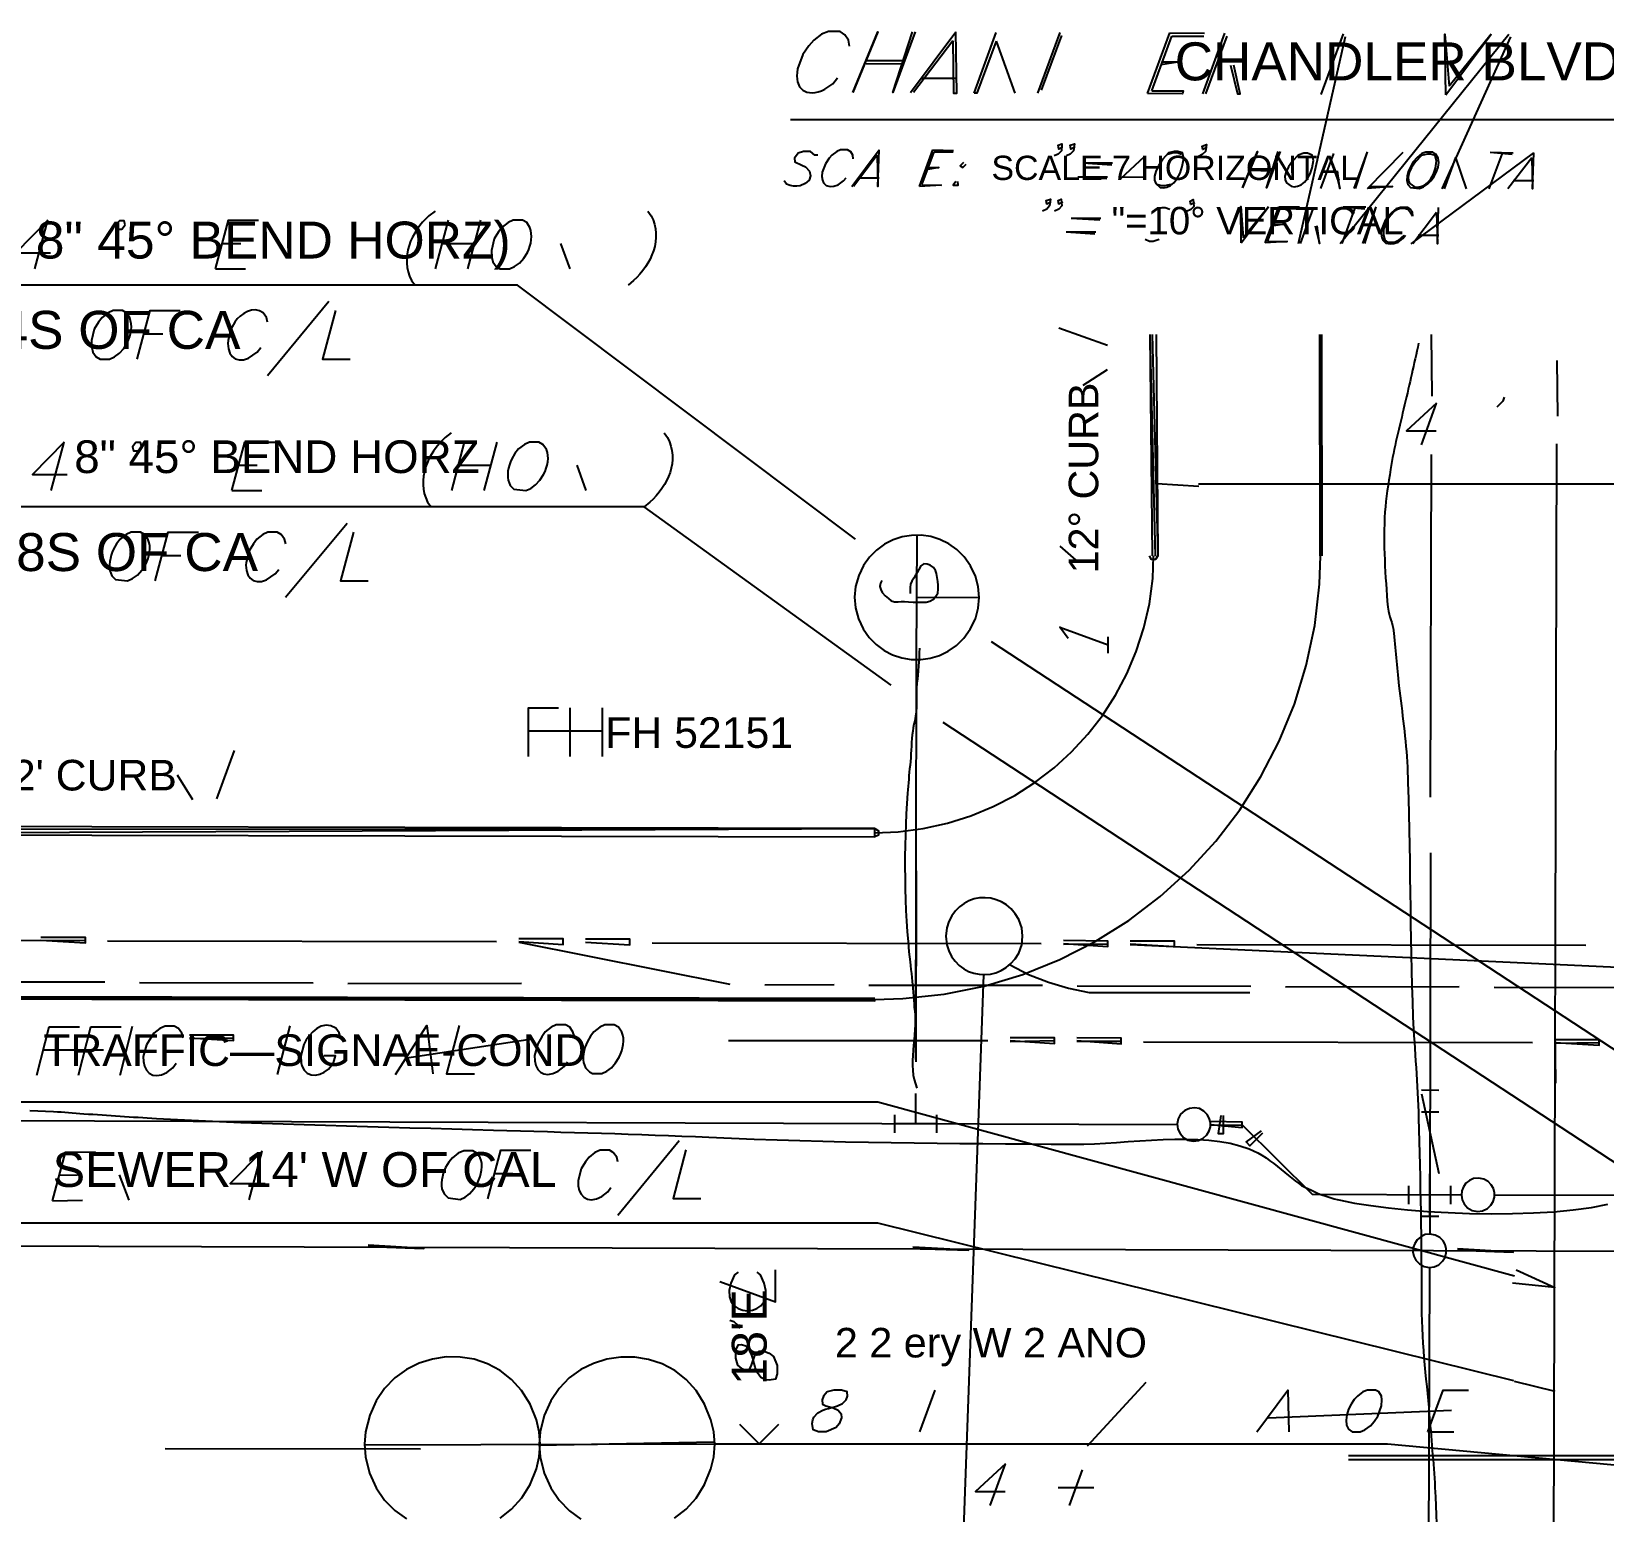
# Model space of a CAD drawing. Header units: feet. Extents: x 13 to 426, y 12 to 285.
# Drawn here: x 65.8 to 122.4, y 181.1 to 234.3 of the extents above; entities that cross this region are included whole.
import ezdxf
from ezdxf.enums import TextEntityAlignment as Align

# ---------------------------------------------------------------- set-up
doc = ezdxf.new("R2010")
doc.units = ezdxf.units.FT
doc.layers.add('ANOTACION', color=8, linetype='CONTINUOUS')
doc.layers.add('EJE_VIA', color=7, linetype='CONTINUOUS')
doc.styles.add('CAD_TEXT', font='Arial')

msp = doc.modelspace()

# ---------------------------------------------------------------- linework, layer by layer
at = {"layer": 'EJE_VIA'}
for p, q in [((97.433, 232.15), (99.067, 234.333)), ((99.717, 232.133), (100.517, 234.317)), ((102.017, 232.133), (102.817, 234.317)), ((105.967, 232.117), (106.767, 234.3)), ((106.767, 234.3), (108.017, 234.283)), ((107.95, 232.1), (108.75, 234.283)), ((112.217, 232.083), (113.017, 234.267)), ((98.95, 234.017), (97.533, 232.15)), ((100.517, 234), (101.183, 232.133)), ((102.15, 232.233), (102.883, 234.2)), ((106.117, 232.217), (106.833, 234.183)), ((106.833, 234.183), (107.983, 234.183)), ((108.817, 234.183), (108.05, 232.1)), ((111.4, 226.717), (113.083, 234.167)), ((112.9, 226.717), (118.967, 234.25)), ((116.567, 228.683), (119.033, 234.15)), ((116.7, 232.067), (118.333, 234.25)), ((118.333, 234.25), (116.817, 232.383)), ((95.833, 233.2), (97.083, 233.183)), ((95.867, 233.3), (97.117, 233.3)), ((97.833, 232.667), (99.083, 232.667)), ((93.117, 231.184), (154.017, 231.184)), ((95.317, 228.767), (96.3, 230.083)), ((96.233, 229.9), (95.383, 228.767)), ((97.75, 228.767), (98.233, 230.083)), ((97.833, 228.833), (98.283, 230.017)), ((98.233, 230.083), (98.983, 230.067)), ((98.283, 230.017), (98.967, 230.017)), ((105, 229.05), (105.85, 229.85)), ((112.65, 229.95), (112.183, 228.7)), ((113.867, 230.017), (113.383, 228.7)), ((113.867, 230.017), (113.433, 228.7)), ((113.883, 228.7), (115.167, 230)), ((115.45, 226.7), (119.867, 229.983)), ((117.05, 229.817), (116.633, 228.683)), ((117.05, 229.817), (117.433, 228.683)), ((118.717, 229.933), (118.25, 228.683)), ((118.3, 230), (119.117, 229.983)), ((118.3, 230), (119.083, 229.933)), ((119.8, 229.8), (118.933, 228.683)), ((103.633, 229.617), (104.7, 229.617)), ((103.633, 229.617), (104.683, 229.55)), ((109.667, 229.35), (110.417, 229.333)), ((109.7, 229.4), (110.45, 229.4)), ((95.55, 229.083), (96.3, 229.083)), ((103.45, 229.117), (104.517, 229.117)), ((103.45, 229.117), (104.5, 229.05)), ((105.017, 229.117), (105.9, 229.1)), ((119.117, 228.983), (119.867, 228.983)), ((109.333, 226.734), (110.317, 228.034)), ((110.317, 228.034), (109.4, 226.917)), ((110.2, 226.734), (110.683, 228.034)), ((110.683, 228.034), (111.433, 228.034)), ((113, 228.034), (113.817, 228.034)), ((113, 228.034), (113.783, 227.967)), ((114.183, 228.034), (113.7, 226.717)), ((114.183, 228.034), (113.767, 226.717)), ((65.917, 225.8), (66.383, 227.55)), ((80.333, 225.8), (80.8, 227.55)), ((81.5, 225.8), (81.967, 227.55)), ((103.217, 227.633), (104.283, 227.633)), ((103.217, 227.633), (104.25, 227.567)), ((110.283, 226.784), (110.733, 227.984)), ((110.733, 227.984), (111.417, 227.967)), ((111.917, 227.967), (111.45, 226.717)), ((113.417, 227.967), (112.95, 226.717)), ((116.367, 227.834), (115.517, 226.7)), ((103.033, 227.133), (104.1, 227.133)), ((103.033, 227.133), (104.067, 227.067)), ((115.7, 227.017), (116.45, 227.017)), ((72.667, 226.717), (73.333, 226.717)), ((80.583, 226.717), (81.75, 226.717)), ((84.833, 226.717), (85.167, 225.8)), ((72.417, 225.8), (73.5, 225.8)), ((74.283, 221.967), (76.5, 224.633)), ((102.767, 223.683), (104.517, 223.05)), ((69.85, 223.467), (70.517, 223.467)), ((106.05, 223.433), (106.233, 215.464)), ((106.05, 223.433), (106.133, 215.466)), ((106.125, 223.435), (106.333, 215.467)), ((106.275, 223.434), (106.333, 215.467)), ((112.15, 223.433), (112.2, 215.466)), ((112.15, 223.433), (112.167, 215.467)), ((112.175, 223.434), (112.233, 215.467)), ((112.225, 223.433), (112.233, 215.467)), ((116.175, 223.434), (116.2, 221.216)), ((120.692, 222.501), (120.717, 220.499)), ((103.65, 221.617), (104.517, 222.183)), ((115.817, 219.467), (116.367, 220.967)), ((66.5, 217.817), (66.967, 219.567)), ((80.917, 217.817), (81.383, 219.567)), ((82.083, 217.817), (82.55, 219.567)), ((116.15, 206.783), (116.183, 219.117)), ((120.467, 131.033), (120.692, 219.5)), ((73.25, 218.733), (73.917, 218.733)), ((81.167, 218.733), (82.333, 218.733)), ((85.417, 218.733), (85.75, 217.817)), ((106.3, 218.073), (107.81, 217.98)), ((107.8, 218.067), (126.283, 218.067)), ((73, 217.817), (74.083, 217.817)), ((74.933, 213.983), (77.15, 216.65)), ((97.65, 211.733), (97.667, 216.217)), ((102.8, 215.817), (103.383, 215.317)), ((70.5, 215.483), (71.167, 215.483)), ((100.333, 212.383), (134, 190.333)), ((104.55, 211.967), (104.55, 212.55)), ((97.617, 197.333), (97.65, 211.733)), ((85.183, 208.25), (85.183, 210)), ((86.35, 208.25), (86.35, 210)), ((98.6, 209.483), (130.817, 188.35)), ((83.683, 209.167), (86.35, 209.167)), ((72.467, 206.717), (73.1, 208.467)), ((71.033, 207.583), (71.583, 206.7)), ((38.517, 205.617), (96.15, 205.65)), ((51.033, 205.45), (96.15, 205.65)), ((97.633, 197.25), (97.65, 204.133)), ((63.732, 201.625), (67.735, 201.634)), ((68.533, 201.608), (82.534, 201.583)), ((83.332, 201.558), (90.934, 200.05)), ((88.133, 201.542), (102.134, 201.517)), ((102.933, 201.492), (104.534, 201.5)), ((105.332, 201.475), (143.25, 199.717)), ((107.733, 201.475), (121.734, 201.45)), ((99.167, 175.25), (100.067, 200.383)), ((62.183, 200.125), (68.434, 200.133)), ((69.683, 200.108), (75.934, 200.1)), ((77.183, 200.075), (83.434, 200.083)), ((92.183, 200.025), (94.684, 200.033)), ((95.933, 200.008), (102.184, 200.017)), ((103.433, 199.992), (109.684, 199.983)), ((110.933, 199.958), (117.184, 199.967)), ((118.433, 199.942), (128.434, 199.917)), ((51.033, 199.633), (96.15, 199.55)), ((51.033, 199.583), (96.15, 199.483)), ((68.983, 196.767), (69.433, 198.533)), ((71.482, 198.091), (73.068, 198.117)), ((74.65, 196.8), (75.1, 198.55)), ((79.3, 197.4), (83.818, 198.083)), ((120.625, 198.484), (120.65, 196.482)), ((66.217, 197.683), (68.383, 197.683)), ((90.883, 198.025), (100.217, 198.017)), ((101.015, 197.991), (102.618, 198.017)), ((103.416, 197.992), (105.017, 198)), ((105.816, 197.975), (119.817, 197.95)), ((120.615, 197.925), (122.218, 197.95)), ((97.617, 195.033), (97.617, 196.117)), ((115.817, 196.25), (116.45, 196.233)), ((115.817, 196.1), (116.45, 193.233)), ((96.867, 194.7), (96.867, 195.35)), ((98.383, 194.7), (98.383, 195.35)), ((115.817, 195.45), (116.45, 195.45)), ((52.283, 195.183), (107.033, 195)), ((96.867, 195.033), (98.383, 195.033)), ((108.233, 194.975), (109.367, 194.983)), ((109.367, 194.983), (111.883, 192.483)), ((86.9, 191.733), (89.1, 194.417)), ((73.633, 192.283), (74.1, 194.033)), ((66.783, 193.167), (67.45, 193.183)), ((68.95, 193.183), (69.3, 192.267)), ((82.45, 193.233), (83.117, 193.233)), ((116.117, 191.7), (116.117, 193.217)), ((111.883, 192.483), (117.25, 192.467)), ((115.367, 192.133), (115.367, 192.783)), ((116.883, 192.133), (116.883, 192.783)), ((118.45, 192.467), (123.55, 192.45)), ((66.55, 192.25), (67.633, 192.267)), ((115.8, 191.7), (116.45, 191.7)), ((58.3, 190.654), (175.117, 190.267)), ((115.967, 134.7), (116.117, 189.85)), ((103.8, 183.433), (105.917, 185.717)), ((119.157, 185.759), (120.617, 185.4)), ((97.767, 183.933), (98.317, 185.433)), ((110.3, 184.433), (116.9, 184.717)), ((116.05, 183.933), (116.983, 183.933)), ((70.6, 183.333), (79.8, 183.325)), ((77.782, 183.461), (90.351, 183.506)), ((84.066, 183.456), (90.35, 183.567)), ((100.3, 181.283), (100.85, 182.783)), ((113.2, 183.083), (137.4, 183.083)), ((113.2, 182.933), (137.4, 182.933)), ((103.15, 181.283), (103.617, 182.567)), ((102.75, 181.933), (104.033, 181.933))]:
    msp.add_line(p, q, dxfattribs=at)
for points in [[(95.233, 233.817), (95.2, 234.033), (95.067, 234.233), (94.9, 234.35), (94.483, 234.35), (94.233, 234.25), (93.95, 234.033), (93.767, 233.833), (93.55, 233.517), (93.367, 233), (93.348, 232.869), (93.343, 232.747), (93.35, 232.635), (93.368, 232.532), (93.44, 232.36), (93.553, 232.234), (93.705, 232.158), (93.89, 232.136), (93.995, 232.146), (94.107, 232.171), (94.225, 232.211), (94.35, 232.267), (94.633, 232.467), (94.8, 232.683)], [(95.35, 232.15), (96.25, 234.333), (95.35, 232.15)], [(97.6, 234.333), (96.8, 232.15), (97.5, 234.333)], [(98.95, 234.017), (98.983, 232.133), (99.1, 232.133), (99.067, 234.333)], [(100.517, 234), (99.817, 232.133), (99.717, 232.133)], [(116.7, 232.067), (116.667, 234.25), (116.817, 232.383)], [(106.5, 233.25), (107.117, 233.25), (106.45, 233.15)], [(108.95, 233.133), (109.2, 232.1), (109.3, 232.1), (109.067, 233.133)], [(106.117, 232.217), (107.25, 232.217), (107.217, 232.1), (105.967, 232.117)], [(102.9, 230.183), (102.767, 230.117), (102.75, 230.25), (102.883, 230.3), (102.867, 230.05), (102.75, 229.933), (102.6, 229.867)], [(103.35, 230.183), (103.2, 230.117), (103.183, 230.25), (103.333, 230.3), (103.3, 230.05), (103.183, 229.933), (103.05, 229.867)], [(94.1, 229.9), (93.983, 229.9), (93.833, 230.033), (93.583, 230.033), (93.383, 229.967), (93.25, 229.783), (93.267, 229.65), (93.524, 229.539), (93.647, 229.47), (93.798, 229.314), (93.835, 229.151), (93.779, 228.998), (93.645, 228.873), (93.454, 228.795), (93.341, 228.779), (93.221, 228.781), (93.096, 228.804), (92.967, 228.85), (92.883, 228.967)], [(95.367, 229.767), (95.35, 229.9), (95.283, 230.017), (95.167, 230.083), (94.917, 230.083), (94.783, 230.033), (94.6, 229.9), (94.5, 229.783), (94.367, 229.583), (94.25, 229.283), (94.244, 229.13), (94.258, 229.001), (94.294, 228.899), (94.39, 228.799), (94.541, 228.766), (94.674, 228.783), (94.833, 228.833), (95.017, 228.967), (95.117, 229.083)], [(96.233, 229.9), (96.25, 228.767), (96.3, 230.083)], [(106.917, 230.033), (106.717, 229.983), (106.502, 229.738), (106.352, 229.514), (106.258, 229.313), (106.216, 229.138), (106.217, 228.991), (106.256, 228.873), (106.42, 228.734), (106.532, 228.718), (106.656, 228.74), (106.784, 228.801), (106.91, 228.905), (107.028, 229.053), (107.132, 229.248), (107.213, 229.49), (107.267, 229.783), (107.217, 229.983), (107.05, 230.033), (106.917, 230.033)], [(107.183, 229.917), (107.033, 229.983), (106.9, 229.983), (106.683, 229.917)], [(108.1, 230.167), (107.95, 230.1), (107.933, 230.217), (108.083, 230.283), (108.05, 230.033), (107.933, 229.917), (107.8, 229.85)], [(109.383, 228.717), (109.917, 230.033), (109.383, 228.717)], [(110.733, 230.033), (110.25, 228.717), (110.667, 230.033)], [(111.583, 229.967), (111.383, 229.9), (111.177, 229.679), (111.034, 229.478), (110.947, 229.297), (110.91, 229.14), (110.917, 229.007), (110.959, 228.901), (111.128, 228.775), (111.24, 228.759), (111.363, 228.777), (111.488, 228.831), (111.611, 228.923), (111.723, 229.053), (111.819, 229.225), (111.891, 229.44), (111.933, 229.7), (111.883, 229.9), (111.717, 229.967), (111.583, 229.967)], [(115.983, 230), (115.833, 229.95), (115.667, 229.817), (115.528, 229.654), (115.437, 229.502), (115.361, 229.331), (115.31, 229.155), (115.297, 228.988), (115.332, 228.844), (115.427, 228.736), (115.75, 228.7), (115.9, 228.75), (116.035, 228.849), (116.163, 228.977), (116.276, 229.126), (116.366, 229.29), (116.425, 229.46), (116.445, 229.629), (116.417, 229.789), (116.333, 229.933), (116.233, 230), (115.983, 230)], [(116.033, 229.933), (115.817, 229.883), (115.611, 229.655), (115.469, 229.449), (115.384, 229.266), (115.348, 229.108), (115.356, 228.976), (115.399, 228.872), (115.569, 228.754), (115.682, 228.742), (115.804, 228.764), (115.93, 228.821), (116.051, 228.914), (116.163, 229.046), (116.257, 229.217), (116.327, 229.429), (116.367, 229.683), (116.317, 229.883), (116.15, 229.933), (116.033, 229.933)], [(119.8, 229.8), (119.817, 228.683), (119.867, 229.983)], [(98.067, 229.45), (98.45, 229.45), (98.05, 229.383)], [(99.333, 229.633), (99.217, 229.517), (99.317, 229.45), (99.433, 229.567)], [(112.733, 229.333), (112.883, 228.7), (112.8, 229.333)], [(97.833, 228.833), (98.533, 228.817), (97.75, 228.767)], [(99.067, 228.95), (98.967, 228.817), (99.15, 228.817), (99.133, 228.95)], [(106.3, 228.85), (106.467, 228.8), (106.583, 228.8), (106.8, 228.85)], [(113.967, 228.767), (114.783, 228.767), (113.883, 228.7)], [(102.483, 228.2), (102.333, 228.133), (102.317, 228.267), (102.467, 228.317), (102.433, 228.067), (102.333, 227.95), (102.183, 227.883)], [(102.917, 228.2), (102.767, 228.133), (102.75, 228.267), (102.85, 228.317), (102.883, 228.067), (102.767, 227.95), (102.617, 227.883)], [(107.667, 228.184), (107.517, 228.117), (107.5, 228.234), (107.6, 228.3), (107.633, 228.05), (107.517, 227.934), (107.367, 227.867)], [(109.333, 226.734), (109.317, 228.05), (109.4, 226.917)], [(66.383, 227.55), (65.233, 226.383), (66.483, 226.383)], [(69.167, 227.383), (69.133, 227.533), (68.967, 227.533), (68.833, 227.383), (68.883, 227.233), (69.05, 227.233), (69.167, 227.383)], [(72.417, 225.8), (72.883, 227.55), (73.967, 227.55)], [(80.317, 227.883), (80.1, 227.717), (79.983, 227.606), (79.872, 227.487), (79.768, 227.361), (79.672, 227.228), (79.585, 227.089), (79.507, 226.945), (79.44, 226.796), (79.385, 226.643), (79.342, 226.488), (79.312, 226.331), (79.297, 226.172), (79.297, 226.012), (79.313, 225.853), (79.346, 225.694), (79.397, 225.538), (79.467, 225.383), (79.6, 225.217)], [(83.133, 227.55), (82.95, 227.467), (82.733, 227.3), (82.6, 227.133), (82.45, 226.883), (82.35, 226.467), (82.367, 226.217), (82.4, 226.05), (82.517, 225.883), (82.667, 225.8), (83, 225.8), (83.183, 225.883), (83.36, 226.011), (83.514, 226.183), (83.64, 226.388), (83.69, 226.499), (83.731, 226.614), (83.762, 226.73), (83.781, 226.847), (83.788, 226.962), (83.782, 227.075), (83.763, 227.184), (83.73, 227.286), (83.617, 227.467), (83.467, 227.55), (83.133, 227.55)], [(87.983, 227.883), (88.1, 227.717), (88.17, 227.562), (88.221, 227.406), (88.254, 227.247), (88.27, 227.088), (88.27, 226.929), (88.254, 226.77), (88.225, 226.612), (88.182, 226.457), (88.126, 226.304), (88.059, 226.155), (87.982, 226.011), (87.894, 225.872), (87.798, 225.739), (87.694, 225.613), (87.584, 225.494), (87.467, 225.383), (87.267, 225.217)], [(106.767, 227.934), (106.6, 228), (106.483, 228), (106.267, 227.934)], [(115.517, 227.7), (115.5, 227.834), (115.417, 227.95), (115.317, 228.017), (115.067, 228.017), (114.917, 227.967), (114.75, 227.834), (114.633, 227.717), (114.5, 227.517), (114.383, 227.217), (114.377, 227.061), (114.394, 226.932), (114.433, 226.831), (114.537, 226.732), (114.692, 226.701), (114.826, 226.718), (114.983, 226.767), (115.15, 226.9), (115.25, 227.017)], [(115.517, 227.7), (115.433, 227.834), (115.328, 227.935), (115.195, 227.973), (115.072, 227.972), (114.96, 227.937), (114.857, 227.874), (114.721, 227.74), (114.64, 227.633), (114.567, 227.517), (114.45, 227.217), (114.45, 227.017), (114.5, 226.834), (114.6, 226.767), (114.85, 226.767), (115, 226.834), (115.2, 227.017)], [(116.367, 227.834), (116.4, 226.7), (116.433, 228.017)], [(110.517, 227.417), (110.9, 227.417), (110.5, 227.35)], [(112, 227.35), (112.15, 226.717), (112.067, 227.35)], [(105.883, 226.867), (106.033, 226.8), (106.167, 226.8), (106.383, 226.867)], [(110.283, 226.784), (110.983, 226.784), (110.2, 226.734)], [(95.45, 216.067), (83.283, 225.217), (59.917, 225.217)], [(68.733, 224.3), (68.55, 224.217), (68.333, 224.05), (68.2, 223.883), (68.05, 223.633), (67.95, 223.217), (67.967, 222.967), (68, 222.8), (68.117, 222.633), (68.267, 222.55), (68.6, 222.55), (68.783, 222.633), (68.96, 222.761), (69.114, 222.933), (69.24, 223.138), (69.29, 223.249), (69.331, 223.364), (69.362, 223.48), (69.381, 223.597), (69.388, 223.712), (69.382, 223.825), (69.363, 223.934), (69.33, 224.036), (69.217, 224.217), (69.067, 224.3), (68.733, 224.3)], [(69.6, 222.55), (70.067, 224.3), (71.15, 224.3)], [(74.283, 223.883), (74.25, 224.05), (74.133, 224.217), (73.998, 224.295), (73.856, 224.325), (73.711, 224.314), (73.568, 224.269), (73.432, 224.197), (73.308, 224.104), (73.202, 223.997), (73.117, 223.883), (72.967, 223.633), (72.867, 223.217), (72.864, 223.114), (72.883, 222.928), (72.935, 222.772), (73.018, 222.651), (73.128, 222.568), (73.264, 222.527), (73.423, 222.532), (73.603, 222.586), (73.917, 222.8), (74.05, 222.967)], [(76.733, 224.3), (76.267, 222.55), (77.267, 222.55)], [(115.719, 223.125), (115.688, 222.982), (115.657, 222.84), (115.626, 222.701), (115.595, 222.563), (115.565, 222.426), (115.534, 222.29), (115.504, 222.154), (115.473, 222.018), (115.443, 221.883), (115.412, 221.747), (115.381, 221.61), (115.349, 221.472), (115.316, 221.332), (115.283, 221.191), (115.25, 221.048), (115.215, 220.902), (115.18, 220.755), (115.145, 220.608), (115.11, 220.462), (115.074, 220.315), (115.039, 220.169), (115.005, 220.023), (114.97, 219.878), (114.937, 219.732), (114.904, 219.587), (114.872, 219.442), (114.841, 219.297), (114.812, 219.152), (114.783, 219.008), (114.756, 218.864), (114.731, 218.719), (114.707, 218.576), (114.678, 218.389), (114.648, 218.198), (114.618, 218.003), (114.59, 217.808), (114.564, 217.613), (114.541, 217.423), (114.522, 217.237), (114.509, 217.059), (114.497, 216.842), (114.488, 216.624), (114.483, 216.407), (114.481, 216.19), (114.482, 215.973), (114.485, 215.756), (114.491, 215.539), (114.499, 215.324), (114.508, 215.108), (114.52, 214.894), (114.532, 214.68), (114.546, 214.467), (114.561, 214.255), (114.576, 214.043), (114.592, 213.834), (114.608, 213.625), (114.631, 213.476), (114.657, 213.376), (114.688, 213.274), (114.72, 213.172), (114.752, 213.069), (114.781, 212.967), (114.803, 212.866), (114.826, 212.684), (114.841, 212.555), (114.855, 212.427), (114.869, 212.3), (114.881, 212.175), (114.893, 212.05), (114.905, 211.926), (114.916, 211.802), (114.927, 211.679), (114.938, 211.555), (114.95, 211.431), (114.961, 211.306), (114.973, 211.18), (114.986, 211.053), (114.999, 210.925), (115.013, 210.794), (115.034, 210.611), (115.055, 210.428), (115.077, 210.245), (115.1, 210.064), (115.122, 209.883), (115.145, 209.702), (115.167, 209.521), (115.188, 209.34), (115.209, 209.158), (115.229, 208.977), (115.247, 208.794), (115.264, 208.611), (115.28, 208.426), (115.293, 208.24), (115.305, 208.053), (115.314, 207.864), (115.337, 207.298), (115.355, 206.733), (115.37, 206.168), (115.382, 205.604), (115.392, 205.041), (115.401, 204.478), (115.408, 203.915), (115.415, 203.354), (115.422, 202.792), (115.429, 202.231), (115.438, 201.67), (115.448, 201.11), (115.46, 200.549), (115.476, 199.989), (115.494, 199.429), (115.517, 198.869), (115.528, 198.642), (115.54, 198.415), (115.553, 198.188), (115.567, 197.96), (115.581, 197.733), (115.596, 197.505), (115.611, 197.277), (115.627, 197.049), (115.641, 196.822), (115.656, 196.594), (115.669, 196.366), (115.682, 196.138), (115.694, 195.91), (115.704, 195.683), (115.713, 195.455), (115.719, 195.228), (115.73, 194.805), (115.74, 194.383), (115.75, 193.961), (115.76, 193.539), (115.769, 193.117), (115.777, 192.696), (115.785, 192.274), (115.793, 191.852), (115.799, 191.43), (115.805, 191.007), (115.81, 190.584), (115.815, 190.161), (115.818, 189.737), (115.82, 189.312), (115.822, 188.886), (115.823, 188.459), (115.825, 188.193), (115.831, 187.926), (115.842, 187.66), (115.855, 187.394), (115.872, 187.13), (115.891, 186.866), (115.912, 186.603), (115.935, 186.342), (115.959, 186.082), (115.984, 185.823), (116.009, 185.567), (116.034, 185.312), (116.058, 185.059), (116.082, 184.809), (116.104, 184.56), (116.124, 184.315), (116.139, 184.138), (116.153, 183.963), (116.167, 183.789), (116.181, 183.618), (116.196, 183.447), (116.21, 183.277), (116.223, 183.108), (116.237, 182.94), (116.25, 182.771), (116.263, 182.604), (116.275, 182.436), (116.287, 182.267), (116.298, 182.099), (116.308, 181.929), (116.318, 181.759), (116.327, 181.587), (116.392, 179.989)], [(116.367, 220.967), (115.283, 219.967), (116.35, 219.967)], [(118.8, 221.183), (118.75, 221.033), (118.533, 220.817)], [(66.967, 219.567), (65.833, 218.4), (67.083, 218.4)], [(69.767, 219.4), (69.717, 219.55), (69.55, 219.55), (69.433, 219.4), (69.467, 219.25), (69.633, 219.25), (69.767, 219.4)], [(73, 217.817), (73.467, 219.567), (74.55, 219.567)], [(80.9, 219.9), (80.683, 219.733), (80.569, 219.622), (80.461, 219.503), (80.358, 219.376), (80.263, 219.243), (80.177, 219.103), (80.099, 218.959), (80.032, 218.81), (79.976, 218.657), (79.933, 218.501), (79.902, 218.344), (79.886, 218.185), (79.885, 218.026), (79.899, 217.867), (79.931, 217.709), (79.981, 217.553), (80.05, 217.4), (80.183, 217.233)], [(83.717, 219.567), (83.533, 219.483), (83.317, 219.317), (83.193, 219.157), (83.083, 218.961), (83.037, 218.853), (82.997, 218.741), (82.966, 218.627), (82.944, 218.514), (82.933, 218.401), (82.933, 218.293), (82.947, 218.189), (83.017, 218.006), (83.154, 217.866), (83.583, 217.817), (83.767, 217.9), (83.939, 218.028), (84.095, 218.199), (84.225, 218.401), (84.278, 218.51), (84.322, 218.623), (84.355, 218.738), (84.377, 218.854), (84.385, 218.969), (84.38, 219.082), (84.36, 219.191), (84.324, 219.295), (84.2, 219.483), (84.05, 219.567), (83.717, 219.567)], [(88.567, 219.9), (88.683, 219.733), (88.756, 219.576), (88.81, 219.417), (88.845, 219.257), (88.862, 219.098), (88.863, 218.939), (88.848, 218.782), (88.818, 218.626), (88.775, 218.473), (88.719, 218.323), (88.651, 218.176), (88.572, 218.033), (88.483, 217.895), (88.386, 217.762), (88.28, 217.635), (88.168, 217.514), (88.05, 217.4), (87.85, 217.233)], [(96.733, 210.817), (87.85, 217.233), (60.517, 217.233)], [(69.383, 216.317), (69.2, 216.233), (68.983, 216.067), (68.859, 215.907), (68.75, 215.711), (68.703, 215.603), (68.664, 215.491), (68.632, 215.377), (68.611, 215.264), (68.599, 215.152), (68.6, 215.043), (68.613, 214.939), (68.684, 214.756), (68.821, 214.616), (69.25, 214.567), (69.433, 214.65), (69.606, 214.778), (69.761, 214.949), (69.892, 215.151), (69.945, 215.26), (69.989, 215.373), (70.022, 215.488), (70.043, 215.604), (70.052, 215.719), (70.047, 215.832), (70.027, 215.941), (69.991, 216.045), (69.867, 216.233), (69.717, 216.317), (69.383, 216.317)], [(70.25, 214.567), (70.717, 216.317), (71.8, 216.317)], [(74.95, 215.9), (74.9, 216.067), (74.783, 216.233), (74.633, 216.317), (74.3, 216.317), (74.117, 216.233), (73.9, 216.067), (73.783, 215.9), (73.633, 215.65), (73.517, 215.233), (73.514, 215.13), (73.533, 214.945), (73.585, 214.789), (73.668, 214.668), (73.778, 214.585), (73.914, 214.544), (74.073, 214.548), (74.253, 214.603), (74.567, 214.817), (74.7, 214.983)], [(77.383, 216.317), (76.917, 214.567), (77.917, 214.567)], [(97.667, 213.983), (99.9, 213.967), (99.867, 214.367), (99.767, 214.733), (99.586, 215.11), (99.361, 215.431), (99.099, 215.695), (98.806, 215.905), (98.49, 216.06), (98.158, 216.162), (97.816, 216.21), (97.472, 216.206), (97.132, 216.15), (96.803, 216.044), (96.492, 215.886), (96.206, 215.679), (95.952, 215.423), (95.737, 215.118), (95.567, 214.766), (95.45, 214.367), (95.417, 213.983), (95.45, 213.6), (95.564, 213.197), (95.731, 212.842), (95.944, 212.534), (96.195, 212.276), (96.479, 212.067), (96.788, 211.909), (97.115, 211.8), (97.454, 211.743), (97.798, 211.738), (98.14, 211.785), (98.473, 211.885), (98.79, 212.039), (99.085, 212.246), (99.351, 212.509), (99.58, 212.826), (99.767, 213.2), (99.867, 213.583), (99.9, 213.967)], [(96.15, 205.5), (96.983, 205.533), (97.885, 205.649), (98.759, 205.841), (99.603, 206.107), (100.411, 206.442), (101.182, 206.844), (101.911, 207.309), (102.596, 207.833), (103.231, 208.413), (103.815, 209.046), (104.343, 209.727), (104.812, 210.454), (105.219, 211.223), (105.559, 212.031), (105.83, 212.874), (106.028, 213.748), (106.15, 214.65), (106.183, 215.467)], [(96.15, 199.5), (97.15, 199.533), (98.638, 199.69), (100.082, 199.98), (101.474, 200.396), (102.81, 200.933), (104.082, 201.583), (105.286, 202.341), (106.413, 203.2), (107.459, 204.154), (108.418, 205.197), (109.282, 206.322), (110.046, 207.523), (110.704, 208.794), (111.25, 210.129), (111.677, 211.52), (111.979, 212.963), (112.15, 214.45), (112.183, 215.467)], [(96.401, 214.585), (96.348, 214.484), (96.33, 214.366), (96.367, 214.256), (96.408, 214.146), (96.517, 214.033), (96.635, 213.935), (96.735, 213.85), (96.856, 213.817), (96.988, 213.817), (97.09, 213.825), (97.221, 213.826), (97.364, 213.819), (97.523, 213.808), (97.687, 213.799), (97.848, 213.797), (97.997, 213.807), (98.124, 213.833), (98.253, 213.913), (98.341, 214.015), (98.415, 214.129), (98.43, 214.265), (98.43, 214.41), (98.416, 214.552), (98.392, 214.691), (98.361, 214.83), (98.332, 214.947), (98.256, 215.055), (98.137, 215.135), (98.029, 215.17), (97.911, 215.177), (97.805, 215.105), (97.732, 214.98), (97.666, 214.874), (97.609, 214.772), (97.548, 214.668), (97.48, 214.561), (97.425, 214.446), (97.413, 214.329), (97.413, 214.219), (97.413, 214.117)], [(106.333, 215.467), (106.25, 215.333), (106.1, 215.333), (106.033, 215.467)], [(103.1, 212.5), (102.8, 212.9), (104.55, 212.267)], [(97.75, 212.144), (97.748, 211.98), (97.743, 211.817), (97.735, 211.654), (97.724, 211.492), (97.711, 211.333), (97.696, 211.177), (97.681, 211.026), (97.664, 210.88), (97.65, 210.707), (97.644, 210.534), (97.643, 210.362), (97.643, 210.191), (97.641, 210.023), (97.632, 209.856), (97.614, 209.693), (97.582, 209.533), (97.553, 209.408), (97.53, 209.282), (97.511, 209.156), (97.496, 209.027), (97.483, 208.89), (97.472, 208.752), (97.463, 208.614), (97.455, 208.477), (97.446, 208.34), (97.437, 208.203), (97.426, 208.067), (97.413, 207.932), (97.4, 207.806), (97.388, 207.679), (97.376, 207.552), (97.366, 207.425), (97.356, 207.299), (97.346, 207.172), (97.337, 207.047), (97.327, 206.923), (97.301, 206.558), (97.279, 206.186), (97.261, 205.809), (97.247, 205.426), (97.237, 205.04), (97.232, 204.651), (97.231, 204.26), (97.234, 203.869), (97.241, 203.479), (97.253, 203.091), (97.269, 202.705), (97.289, 202.323), (97.314, 201.947), (97.342, 201.576), (97.375, 201.213), (97.413, 200.859), (97.429, 200.717), (97.446, 200.573), (97.462, 200.429), (97.478, 200.286), (97.491, 200.145), (97.501, 200.037), (97.512, 199.904), (97.523, 199.762), (97.534, 199.616), (97.546, 199.474), (97.557, 199.341), (97.567, 199.223), (97.582, 199.089), (97.596, 198.927), (97.601, 198.758), (97.598, 198.584), (97.589, 198.406), (97.576, 198.224), (97.56, 198.04), (97.543, 197.855), (97.528, 197.669), (97.515, 197.485), (97.507, 197.303), (97.506, 197.123), (97.514, 196.948), (97.531, 196.778), (97.561, 196.614), (97.605, 196.458), (97.664, 196.31)], [(83.683, 208.25), (83.683, 210), (84.767, 210)], [(51.033, 205.45), (96.15, 205.35), (96.15, 205.65), (51.033, 205.75)], [(96.15, 205.65), (96.283, 205.567), (96.283, 205.417), (96.15, 205.35)], [(116.15, 204.783), (116.117, 192.467), (116.117, 191.05)], [(101.467, 201.783), (101.433, 202.083), (101.333, 202.383), (101.202, 202.587), (101.051, 202.759), (100.884, 202.9), (100.704, 203.01), (100.514, 203.09), (100.318, 203.14), (100.119, 203.161), (99.92, 203.153), (99.725, 203.116), (99.536, 203.051), (99.358, 202.957), (99.193, 202.836), (99.045, 202.688), (98.917, 202.513), (98.812, 202.311), (98.733, 202.083), (98.7, 201.783), (98.733, 201.467), (98.808, 201.244), (98.91, 201.046), (99.036, 200.873), (99.182, 200.726), (99.345, 200.605), (99.523, 200.511), (99.711, 200.444), (99.907, 200.405), (100.106, 200.395), (100.306, 200.414), (100.503, 200.462), (100.695, 200.541), (100.877, 200.65), (101.046, 200.79), (101.199, 200.962), (101.333, 201.167), (101.433, 201.467), (101.467, 201.783)], [(66.133, 201.633), (67.733, 201.533), (67.733, 201.733), (66.133, 201.733)], [(83.333, 201.583), (84.933, 201.483), (84.933, 201.683), (83.333, 201.683)], [(85.733, 201.567), (87.333, 201.467), (87.333, 201.667), (85.733, 201.667)], [(102.933, 201.517), (104.533, 201.4), (104.533, 201.6), (102.933, 201.617)], [(105.333, 201.5), (106.933, 201.4), (106.933, 201.6), (105.333, 201.6)], [(101.017, 200.75), (101.683, 200.4), (102.4, 200.117), (103.117, 199.9), (103.867, 199.75), (109.65, 199.75)], [(51.033, 199.55), (96.15, 199.45), (51.033, 199.65)], [(65.983, 196.767), (66.433, 198.517), (67.517, 198.517)], [(67.483, 196.767), (67.933, 198.517), (69.017, 198.517)], [(71.25, 198.117), (71.2, 198.283), (71.083, 198.45), (70.933, 198.533), (70.6, 198.533), (70.417, 198.45), (70.2, 198.283), (70.083, 198.117), (69.933, 197.867), (69.817, 197.45), (69.821, 197.26), (69.86, 197.092), (69.93, 196.952), (70.029, 196.846), (70.155, 196.778), (70.305, 196.756), (70.476, 196.783), (70.667, 196.867), (70.883, 197.033), (71, 197.2)], [(71.483, 198.117), (73.067, 198.017), (73.067, 198.217), (71.483, 198.217)], [(76.917, 198.133), (76.867, 198.3), (76.75, 198.467), (76.573, 198.555), (76.396, 198.576), (76.225, 198.539), (76.064, 198.456), (75.917, 198.338), (75.787, 198.195), (75.68, 198.04), (75.6, 197.883), (75.483, 197.467), (75.5, 197.217), (75.526, 197.113), (75.607, 196.951), (75.721, 196.843), (75.859, 196.787), (76.013, 196.777), (76.174, 196.81), (76.333, 196.881), (76.482, 196.986), (76.667, 197.217), (76.733, 197.467), (76.317, 197.467)], [(78.9, 196.8), (80.017, 198.567), (80.233, 196.817)], [(81.183, 198.567), (80.733, 196.817), (81.733, 196.817)], [(85.333, 198.167), (85.283, 198.333), (85.167, 198.5), (85.017, 198.583), (84.683, 198.583), (84.5, 198.5), (84.283, 198.333), (84.167, 198.15), (84.017, 197.9), (83.9, 197.483), (83.907, 197.289), (83.946, 197.12), (84.014, 196.982), (84.11, 196.879), (84.233, 196.816), (84.382, 196.798), (84.554, 196.83), (84.75, 196.917), (84.967, 197.083), (85.083, 197.25)], [(86.433, 198.583), (86.25, 198.5), (86.033, 198.333), (85.911, 198.174), (85.802, 197.981), (85.755, 197.876), (85.715, 197.767), (85.683, 197.656), (85.661, 197.545), (85.65, 197.435), (85.651, 197.328), (85.665, 197.225), (85.739, 197.039), (85.882, 196.89), (85.983, 196.833), (86.317, 196.833), (86.5, 196.917), (86.665, 197.042), (86.816, 197.214), (86.943, 197.418), (86.995, 197.529), (87.038, 197.644), (87.071, 197.76), (87.092, 197.877), (87.101, 197.993), (87.096, 198.106), (87.076, 198.215), (87.04, 198.318), (86.917, 198.5), (86.767, 198.583), (86.433, 198.583)], [(101.017, 198.017), (102.617, 197.917), (102.617, 198.117), (101.017, 198.117)], [(103.417, 198.017), (105.017, 197.9), (105.017, 198.1), (103.417, 198.117)], [(120.617, 197.95), (122.217, 197.85), (122.217, 198.05), (120.617, 198.05)], [(119.167, 189.533), (96.25, 195.8), (61.183, 195.8)], [(65.735, 195.502), (66.586, 195.466), (66.729, 195.458), (66.866, 195.448), (66.999, 195.438), (67.13, 195.426), (67.262, 195.414), (67.397, 195.403), (67.536, 195.393), (67.681, 195.384), (67.844, 195.374), (68.007, 195.364), (68.17, 195.354), (68.332, 195.344), (68.494, 195.333), (68.657, 195.322), (68.819, 195.31), (68.981, 195.299), (69.144, 195.288), (69.307, 195.277), (69.47, 195.265), (69.633, 195.255), (69.797, 195.244), (69.961, 195.234), (70.126, 195.224), (70.291, 195.215), (71.047, 195.175), (71.804, 195.139), (72.563, 195.105), (73.323, 195.074), (74.084, 195.045), (74.846, 195.017), (75.608, 194.992), (76.37, 194.967), (77.131, 194.944), (77.892, 194.922), (78.651, 194.901), (79.409, 194.88), (80.165, 194.859), (80.919, 194.838), (81.671, 194.817), (82.42, 194.795), (82.906, 194.78), (83.392, 194.766), (83.878, 194.753), (84.363, 194.739), (84.849, 194.725), (85.335, 194.711), (85.82, 194.697), (86.305, 194.682), (86.79, 194.667), (87.274, 194.652), (87.758, 194.636), (88.241, 194.618), (88.724, 194.6), (89.206, 194.581), (89.687, 194.561), (90.168, 194.54), (90.987, 194.504), (91.807, 194.472), (92.628, 194.444), (93.449, 194.419), (94.271, 194.397), (95.094, 194.377), (95.917, 194.361), (96.739, 194.346), (97.562, 194.334), (98.385, 194.323), (99.207, 194.315), (100.029, 194.307), (100.85, 194.301), (101.671, 194.296), (102.49, 194.292), (103.308, 194.289), (103.671, 194.293), (104.051, 194.306), (104.444, 194.327), (104.848, 194.353), (105.261, 194.38), (105.68, 194.408), (106.103, 194.432), (106.526, 194.452), (106.947, 194.463), (107.363, 194.465), (107.773, 194.453), (108.173, 194.427), (108.561, 194.383), (108.933, 194.319), (109.289, 194.232), (109.624, 194.12), (109.78, 194.053), (109.932, 193.975), (110.081, 193.888), (110.227, 193.793), (110.369, 193.692), (110.507, 193.588), (110.643, 193.481), (110.775, 193.373), (110.905, 193.266), (111.031, 193.162), (111.154, 193.062), (111.275, 192.968), (111.393, 192.882), (111.508, 192.806), (111.621, 192.74), (111.731, 192.687), (111.868, 192.627), (111.978, 192.576), (112.104, 192.517), (112.239, 192.463), (112.355, 192.425), (112.461, 192.391), (112.569, 192.358), (112.68, 192.325), (112.793, 192.295), (112.909, 192.267), (113.417, 192.168), (113.994, 192.076), (114.63, 191.995), (115.314, 191.925), (116.036, 191.867), (116.786, 191.823), (117.554, 191.794), (118.328, 191.782), (119.098, 191.787), (119.855, 191.811), (120.587, 191.856), (121.285, 191.923), (121.938, 192.013), (122.535, 192.128)], [(107.6, 194.4), (107.8, 194.417), (107.967, 194.5), (108.099, 194.623), (108.186, 194.764), (108.228, 194.917), (108.227, 195.073), (108.186, 195.224), (108.105, 195.362), (107.987, 195.479), (107.833, 195.567), (107.65, 195.6), (107.467, 195.567), (107.3, 195.5), (107.15, 195.367), (107.067, 195.2), (107.033, 195.017), (107.05, 194.833), (107.133, 194.667), (107.267, 194.517), (107.417, 194.433), (107.6, 194.4)], [(108.6, 195.317), (108.5, 194.667), (108.7, 194.667), (108.7, 195.317)], [(108.6, 195.317), (108.5, 194.667), (108.7, 194.667), (108.7, 195.317)], [(108.233, 195), (109.367, 194.883), (109.367, 195.083), (108.233, 195.1)], [(110.05, 194.767), (109.517, 194.367), (109.65, 194.233), (110.117, 194.7)], [(110.05, 194.767), (109.517, 194.367), (109.65, 194.233), (110.117, 194.7)], [(89.35, 194.083), (88.883, 192.333), (89.883, 192.333)], [(66.55, 192.25), (67.017, 194), (68.1, 194.017)], [(74.1, 194.033), (72.95, 192.867), (74.2, 192.867)], [(81.35, 194.05), (81.15, 193.967), (80.95, 193.8), (80.815, 193.642), (80.7, 193.448), (80.652, 193.341), (80.612, 193.231), (80.581, 193.118), (80.56, 193.006), (80.55, 192.894), (80.552, 192.786), (80.568, 192.682), (80.644, 192.497), (80.785, 192.353), (81.217, 192.3), (81.4, 192.383), (81.564, 192.505), (81.714, 192.678), (81.782, 192.779), (81.843, 192.887), (81.896, 193.001), (81.939, 193.119), (81.972, 193.238), (81.994, 193.357), (82.003, 193.474), (81.999, 193.588), (81.979, 193.696), (81.942, 193.796), (81.817, 193.967), (81.683, 194.05), (81.35, 194.05)], [(82.217, 192.317), (82.683, 194.067), (83.767, 194.067)], [(86.9, 193.65), (86.867, 193.817), (86.733, 193.983), (86.6, 194.067), (86.267, 194.067), (86.067, 193.983), (85.867, 193.817), (85.733, 193.65), (85.583, 193.4), (85.467, 192.983), (85.471, 192.793), (85.51, 192.625), (85.58, 192.485), (85.679, 192.379), (85.805, 192.312), (85.955, 192.289), (86.126, 192.317), (86.317, 192.4), (86.533, 192.567), (86.65, 192.733)], [(117.833, 191.867), (118.017, 191.883), (118.2, 191.967), (118.322, 192.089), (118.404, 192.229), (118.446, 192.381), (118.448, 192.537), (118.411, 192.687), (118.335, 192.826), (118.22, 192.944), (118.067, 193.033), (117.883, 193.067), (117.7, 193.05), (117.547, 192.982), (117.422, 192.88), (117.33, 192.751), (117.274, 192.605), (117.258, 192.449), (117.285, 192.29), (117.359, 192.138), (117.483, 192), (117.65, 191.9), (117.833, 191.867)], [(119.15, 185.767), (96.25, 191.45), (61.183, 191.45)], [(116.1, 189.85), (116.283, 189.867), (116.45, 189.95), (116.581, 190.078), (116.669, 190.222), (116.714, 190.373), (116.716, 190.525), (116.677, 190.673), (116.597, 190.808), (116.477, 190.925), (116.317, 191.017), (116.133, 191.05), (115.95, 191.033), (115.796, 190.957), (115.671, 190.847), (115.581, 190.713), (115.527, 190.563), (115.514, 190.407), (115.545, 190.252), (115.622, 190.108), (115.75, 189.983), (115.917, 189.883), (116.1, 189.85)], [(77.917, 190.6), (79.917, 190.533), (77.917, 190.65)], [(97.517, 190.533), (99.517, 190.467), (97.517, 190.583)], [(117.117, 190.467), (119.117, 190.4), (117.117, 190.517)], [(90.567, 189.35), (92.567, 188.617), (92.567, 189.767)], [(91.233, 189.683), (91.1, 189.583), (90.965, 189.281), (90.908, 189.019), (90.916, 188.798), (90.98, 188.616), (91.088, 188.474), (91.23, 188.373), (91.393, 188.312), (91.567, 188.292), (91.741, 188.311), (91.905, 188.371), (92.046, 188.472), (92.154, 188.613), (92.217, 188.795), (92.226, 189.017), (92.168, 189.28), (92.033, 189.583), (91.917, 189.683)], [(119.233, 189.767), (120.617, 189.133), (119.1, 189.283)], [(90.933, 187.95), (91.067, 187.9), (91.217, 187.767), (91.283, 187.667)], [(91.133, 186.583), (91.2, 186.333), (91.35, 186.217), (91.5, 186.167), (91.633, 186.183), (91.7, 186.3), (91.85, 186.75), (92, 186.833), (92.133, 186.85), (92.35, 186.767), (92.5, 186.65), (92.633, 186.317), (92.633, 186.017), (92.567, 185.833), (92.341, 185.789), (92.221, 185.802), (92.042, 185.894), (91.923, 186.052), (91.843, 186.252), (91.812, 186.361), (91.783, 186.472), (91.753, 186.582), (91.719, 186.688), (91.632, 186.877), (91.5, 187.017), (91.35, 187.067), (91.217, 187.05), (91.133, 186.867), (91.133, 186.583)], [(84.1, 183.483), (84.067, 183.933), (83.967, 184.367), (83.737, 184.934), (83.435, 185.419), (83.071, 185.821), (82.657, 186.142), (82.205, 186.382), (81.723, 186.543), (81.226, 186.624), (80.722, 186.627), (80.223, 186.553), (79.741, 186.402), (79.287, 186.176), (78.871, 185.874), (78.505, 185.498), (78.2, 185.049), (77.967, 184.527), (77.817, 183.933), (77.783, 183.483), (77.817, 183.033), (77.965, 182.44), (78.197, 181.919), (78.502, 181.471), (78.868, 181.096), (79.285, 180.795)], [(90.383, 183.483), (90.35, 183.933), (90.25, 184.367), (90.022, 184.932), (89.72, 185.415), (89.357, 185.816), (88.943, 186.136), (88.489, 186.376), (88.007, 186.536), (87.509, 186.618), (87.004, 186.621), (86.505, 186.548), (86.022, 186.397), (85.567, 186.172), (85.151, 185.871), (84.785, 185.496), (84.48, 185.048), (84.248, 184.526), (84.1, 183.933), (84.067, 183.483), (84.1, 183.033), (84.251, 182.439), (84.485, 181.916), (84.79, 181.467), (85.156, 181.091), (85.571, 180.789)], [(94.667, 185.433), (94.433, 185.367), (94.3, 185.217), (94.25, 185.083), (94.267, 184.933), (94.383, 184.867), (94.65, 184.8), (94.833, 184.717), (94.933, 184.583), (94.95, 184.433), (94.867, 184.217), (94.75, 184.083), (94.4, 183.933), (94.117, 183.933), (93.933, 184), (93.886, 184.234), (93.91, 184.36), (93.954, 184.463), (94.09, 184.615), (94.273, 184.712), (94.375, 184.748), (94.481, 184.778), (94.589, 184.805), (94.695, 184.834), (94.798, 184.865), (94.981, 184.951), (95.117, 185.083), (95.167, 185.217), (95.15, 185.367), (94.95, 185.433), (94.667, 185.433)], [(109.9, 183.933), (111.017, 185.433), (111.05, 183.933)], [(113.883, 185.433), (113.717, 185.367), (113.517, 185.217), (113.399, 185.095), (113.29, 184.933), (113.199, 184.746), (113.135, 184.548), (113.107, 184.353), (113.125, 184.176), (113.197, 184.031), (113.333, 183.933), (113.617, 183.933), (113.783, 184), (113.983, 184.15), (114.117, 184.3), (114.25, 184.5), (114.383, 184.867), (114.4, 185.083), (114.383, 185.217), (114.283, 185.367), (114.167, 185.433), (113.883, 185.433)], [(116.05, 183.933), (116.6, 185.433), (117.517, 185.433)], [(92.683, 184.2), (91.983, 183.5), (91.283, 184.2)], [(82.661, 180.829), (83.075, 181.15), (83.438, 181.551), (83.739, 182.034), (83.967, 182.6), (84.067, 183.033), (84.1, 183.483)], [(88.937, 180.826), (89.351, 181.147), (89.715, 181.549), (90.019, 182.033), (90.25, 182.6), (90.35, 183.033), (90.383, 183.483)], [(132.1, 181.867), (114.6, 183.483), (90.383, 183.483)], [(100.85, 182.783), (99.767, 181.783), (100.833, 181.783)]]:
    msp.add_lwpolyline(points, dxfattribs=at)

# ---------------------------------------------------------------- texts
at = {"layer": 'ANOTACION', "style": 'CAD_TEXT'}
for s, height, p in [('CHANDLER BLVD S. & COLFAX AVE.', 1.36789, (123.557, 233.272)), ('SCALE 7 HORIZONTAL', 0.87393, (106.958, 229.439)), ('"=10° VERTICAL', 0.98792, (109.925, 227.539)), ('8" 45° BEND HORZ)', 1.32989, (74.494, 226.839)), ('4S OF CA', 1.3679, (68.961, 223.606)), ('8" 45° BEND HORZ', 1.17791, (74.627, 219.039)), ('8S OF CA', 1.3679, (69.594, 215.606)), ('FH 52151', 1.1019, (89.826, 209.107)), ("12' CURB", 1.1019, (67.628, 207.574)), ('TRAFFIC—SIGNAE-COND', 1.13991, (75.994, 197.674)), ("SEWER 14' W OF CAL", 1.2539, (75.627, 193.375)), ('2 2 ery W 2 ANO', 1.06391, (100.325, 187.142))]:
    msp.add_text(s, height=height, dxfattribs=at).set_placement(p, align=Align.MIDDLE_CENTER)
for s, height, p in [('12° CURB', 1.0639, (103.658, 218.273)), ("18'E", 1.2539, (91.626, 187.342))]:
    msp.add_text(s, height=height, rotation=90, dxfattribs=at).set_placement(p, align=Align.MIDDLE_CENTER)

doc.saveas('drawing.dxf')
